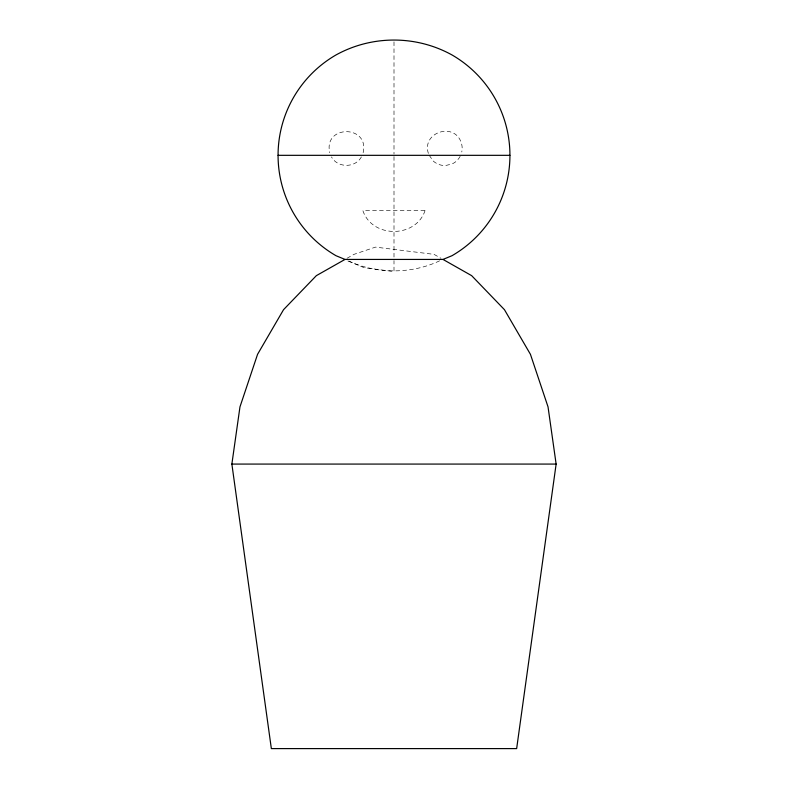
<?xml version="1.0" encoding="UTF-8"?>
<svg xmlns="http://www.w3.org/2000/svg" width="788" height="788" viewBox="0 0 788 788"><rect width="100%" height="100%" fill="white"/><g stroke="black" fill="none" stroke-linecap="round" stroke-linejoin="round"><path stroke-width="0.59" stroke-dasharray="3.94 2.96" d="M363.12 152.724C369.739 124.652 323.129 124.652 329.748 152.724M361.396 156.901C355.349 168.149 337.52 168.149 331.472 156.901M346.986 258.306L353.94 254.366L375.492 247.117L434.06 254.366L441.014 258.306M439.655 260.818C411.375 274.224 376.625 274.224 348.345 260.818M347.882 260.956L363.997 267.634L394 271.584L394 261.084M429.253 155.325L433.173 160.988A20.468 18.745 -71.2 0 0 445.604 165.529L451.386 164.14A17.011 13.386 -77.9 0 0 460.202 156.26M428.376 153.433C421.432 132.079 454.873 121.588 461.374 143.081A14.105 11.101 77.9 0 1 461.758 152.025M394 41.843L394 154.103M394 156.546L394 260.326M425.047 210.623C415.749 238.36 372.163 238.36 362.864 210.623L425.047 210.623"/><path stroke-width="1.18" d="M443.004 259.429L471.648 275.652L504.448 309.674L530.442 354.334L548.034 406.884L556.131 464.073L516.652 748.6L271.348 748.6L231.869 464.073L239.966 406.884L257.558 354.334L283.552 309.674L316.352 275.652L344.996 259.429L443.004 259.429L451.967 255.726A115.925 115.925 0 0 0 451.967 54.933C416.025 35.096 371.975 35.096 336.033 54.933A115.925 115.925 0 0 0 336.033 255.726L344.996 259.429M278.075 155.325L509.925 155.325M231.869 464.073L556.131 464.073"/></g></svg>
